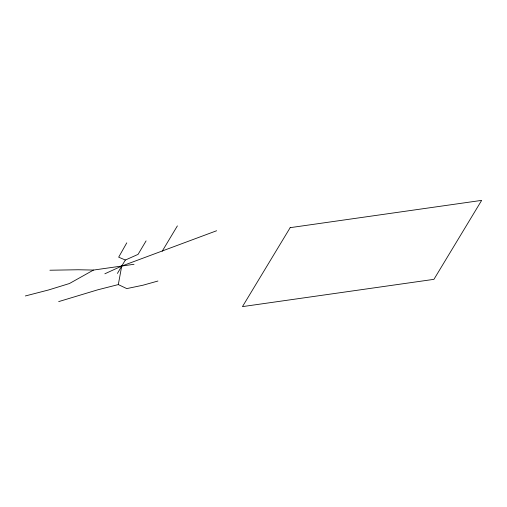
<?xml version="1.0" encoding="UTF-8"?>
<svg xmlns="http://www.w3.org/2000/svg" width="507" height="507" viewBox="0 0 507 507"><rect width="100%" height="100%" fill="white"/><g stroke="black" fill="none" stroke-linecap="round" stroke-linejoin="round"><path stroke-width="0.76" d="M58.673 301.608L97.712 289.827L118.308 284.579L121.724 266.074L125.349 260.034L138.062 254.381L146.086 240.888M126.775 242.853L118.676 257.169L125.349 260.034M117.415 273.431L121.724 266.074L216.616 230.748M162.202 251.219L177.38 225.894M134.013 264.286L93.453 270.073L69.453 283.521L48.666 289.941L25.35 295.961M104.854 273.793L121.724 266.074M157.924 281.03L142.942 285.226L126.756 288.597L118.308 284.579M49.901 270.225L78.414 269.756L93.453 270.073M290.175 227.656L242.454 306.621L433.929 279.344L481.65 200.379L290.175 227.656"/></g></svg>
